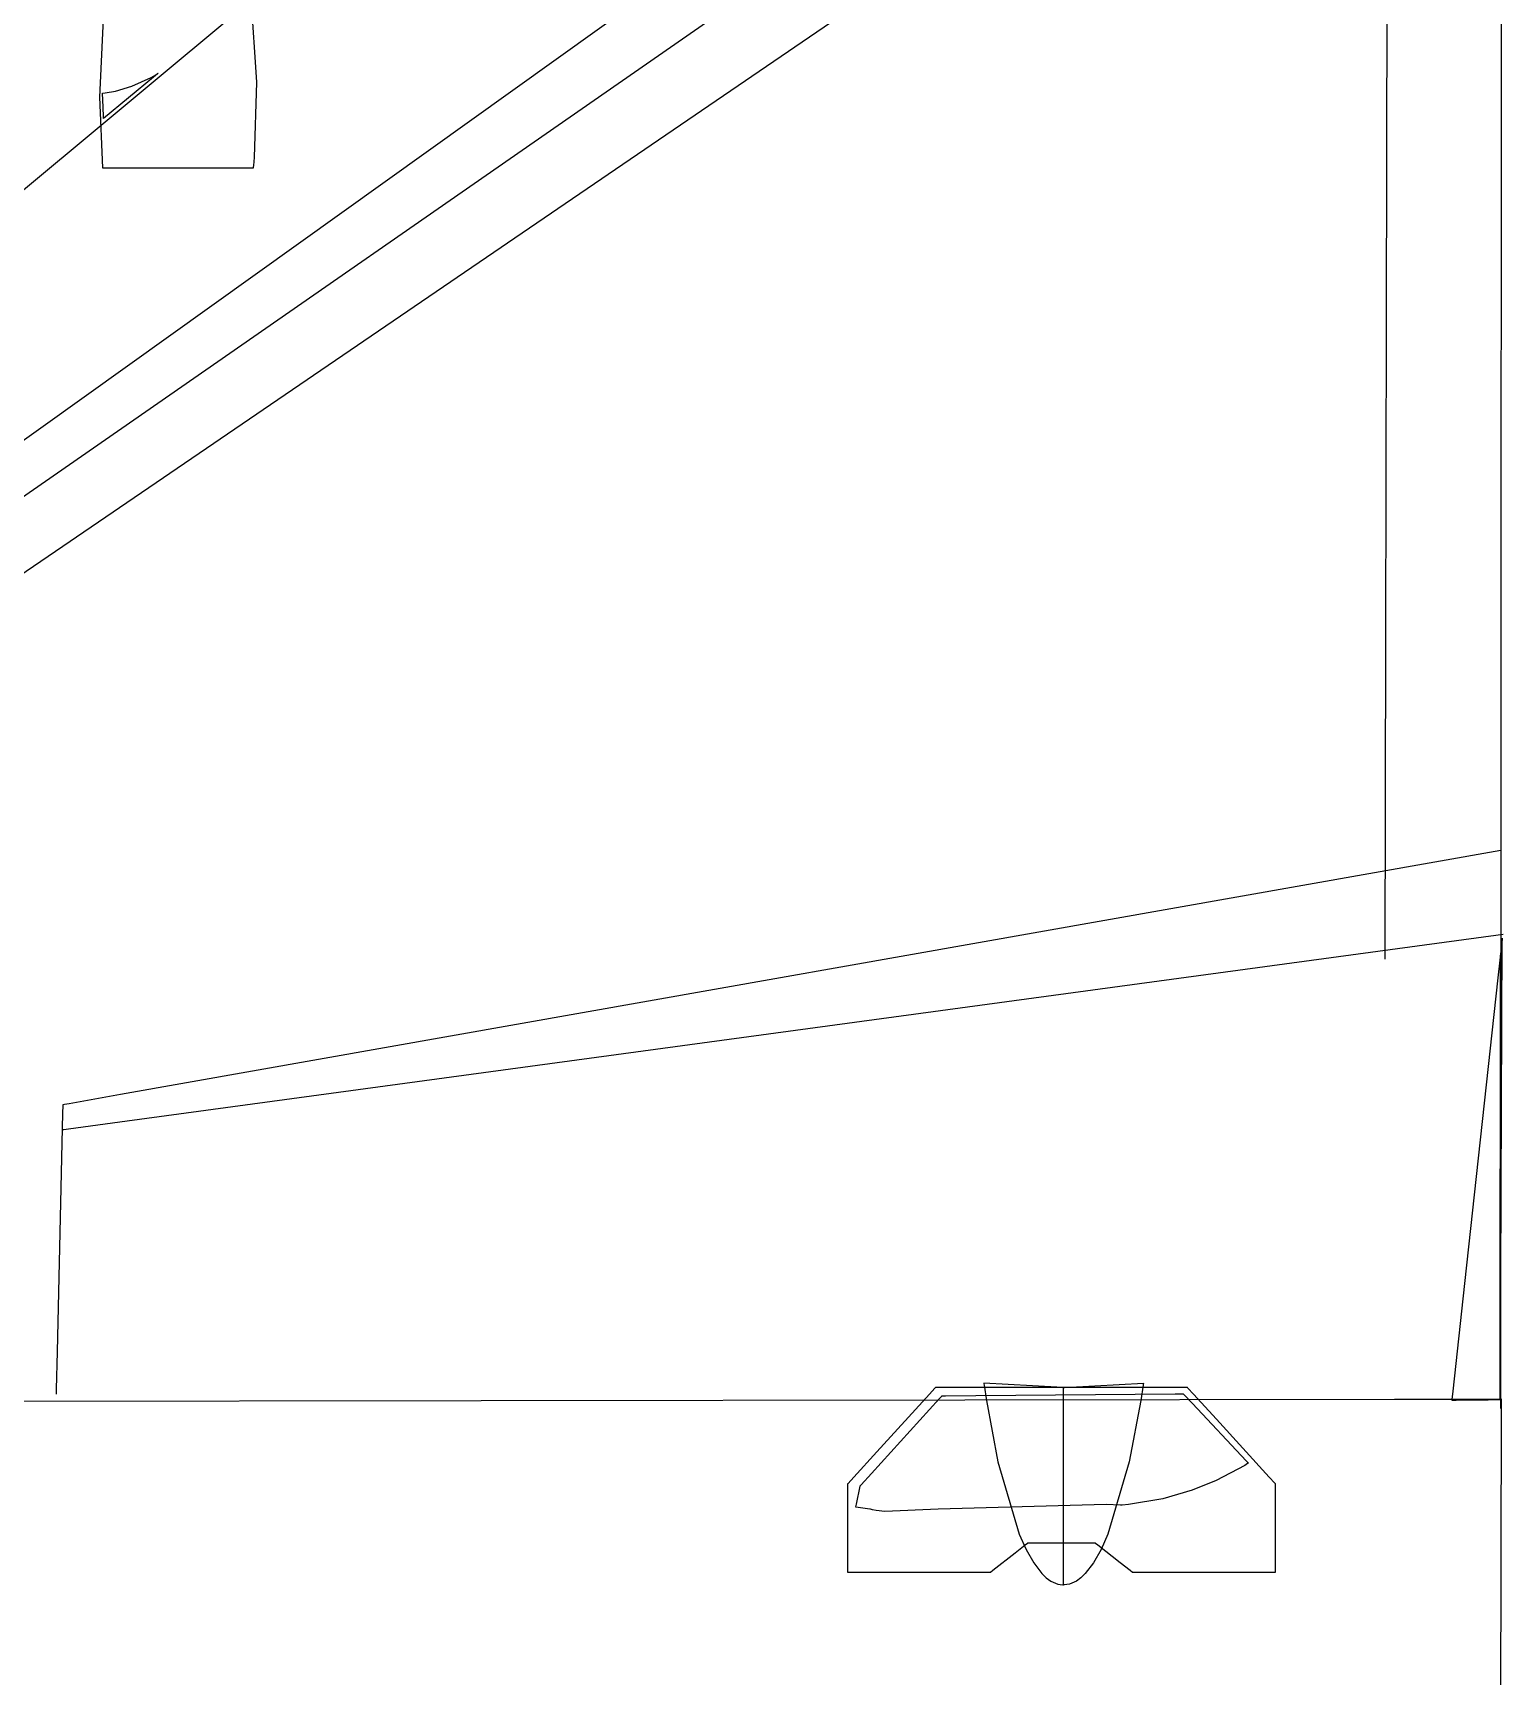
# Model space of a CAD drawing. Extents: x 0.4 to 20.4, y 0.5 to 29.7.
# Drawn here: x 3.33 to 8.2, y 7.11 to 12.54 of the extents above; entities that cross this region are included whole.
import ezdxf

# ---------------------------------------------------------------- set-up
doc = ezdxf.new("R2010")
doc.units = 0

msp = doc.modelspace()

# ---------------------------------------------------------------- linework, layer by layer
at = {"layer": 'Layer 1', "color": 7, "linetype": 'CONTINUOUS'}
for p, q in [((8.19319, 15.963889), (8.188594, 7.99083)), ((6.224377, 14.457816), (2.839829, 11.636237)), ((7.815432, 14.275911), (7.806043, 9.477051)), ((7.554741, 14.234348), (1.311271, 9.770389)), ((7.54689, 13.954373), (1.280106, 9.603444)), ((2.251318, 10.040031), (7.604758, 13.689211)), ((4.072791, 12.377794), (4.048004, 12.763679)), ((3.569931, 12.701805), (3.552487, 12.328426)), ((3.730918, 12.394658), (3.56587, 12.258169)), ((3.659915, 12.364606), (3.724144, 12.393952)), ((3.724144, 12.393952), (3.740797, 12.403872)), ((3.74471, 12.406064), (3.730918, 12.394658)), ((3.740797, 12.403872), (3.74496, 12.406531)), ((3.746053, 12.407174), (3.74471, 12.406064)), ((3.74496, 12.406531), (3.746, 12.407207)), ((3.746, 12.407207), (3.746261, 12.407377)), ((3.746365, 12.407433), (3.746053, 12.407174)), ((3.746261, 12.407377), (3.746391, 12.407462)), ((3.746429, 12.407485), (3.746365, 12.407433)), ((3.746391, 12.407462), (3.746423, 12.407483)), ((3.746423, 12.407483), (3.746431, 12.407488)), ((3.746435, 12.40749), (3.746429, 12.407485)), ((3.746431, 12.407488), (3.746437, 12.407492)), ((3.746436, 12.407491), (3.746435, 12.40749)), ((3.746437, 12.407492), (3.746436, 12.407492)), ((3.746436, 12.407492), (3.746436, 12.407491)), ((3.746437, 12.407492), (3.746437, 12.407492)), ((3.746437, 12.407492), (3.746437, 12.407492)), ((3.746437, 12.407492), (3.746437, 12.407492)), ((3.562437, 12.341491), (3.562437, 12.341492)), ((3.562437, 12.341492), (3.562437, 12.341492)), ((3.562437, 12.341492), (3.562437, 12.341492)), ((3.562437, 12.341492), (3.562437, 12.341492)), ((3.562437, 12.341492), (3.562437, 12.341492)), ((3.562437, 12.341492), (3.562437, 12.341492)), ((3.562437, 12.341492), (3.562437, 12.341492)), ((3.562437, 12.341492), (3.562437, 12.341492)), ((3.562437, 12.341492), (3.562437, 12.341492)), ((3.562437, 12.341492), (3.562437, 12.341492)), ((3.562437, 12.341492), (3.562438, 12.341492)), ((3.562437, 12.341484), (3.562437, 12.341491)), ((3.562441, 12.341385), (3.562437, 12.341484)), ((3.562438, 12.341492), (3.562441, 12.341492)), ((3.562441, 12.341492), (3.562474, 12.341495)), ((3.562502, 12.339893), (3.562441, 12.341385)), ((3.562474, 12.341495), (3.562638, 12.341508)), ((3.563302, 12.320476), (3.562502, 12.339893)), ((3.562638, 12.341508), (3.56335, 12.341569)), ((3.56335, 12.341569), (3.571022, 12.342436)), ((3.571022, 12.342436), (3.605991, 12.348774)), ((3.605991, 12.348774), (3.659915, 12.364606)), ((4.065065, 12.128494), (4.072791, 12.377794)), ((3.552487, 12.328426), (3.562437, 12.095004)), ((3.565575, 12.265329), (3.563302, 12.320476)), ((3.565837, 12.258966), (3.565575, 12.265329)), ((3.565862, 12.258346), (3.565837, 12.258966)), ((3.565868, 12.258202), (3.565862, 12.258346)), ((3.565869, 12.258173), (3.565868, 12.258202)), ((3.56587, 12.25817), (3.565869, 12.258173)), ((3.56587, 12.258169), (3.56587, 12.25817)), ((3.56587, 12.258169), (3.56587, 12.258169)), ((3.56587, 12.258169), (3.56587, 12.258169)), ((3.56587, 12.258169), (3.56587, 12.258169)), ((3.56587, 12.258169), (3.56587, 12.258169)), ((3.56587, 12.258169), (3.56587, 12.258169)), ((4.063094, 12.102548), (4.065065, 12.128494)), ((3.562437, 12.095004), (3.562437, 12.095004)), ((3.562437, 12.095004), (3.562437, 12.095004)), ((3.562437, 12.095004), (3.562437, 12.095004)), ((3.562437, 12.095004), (3.562437, 12.095004)), ((3.562437, 12.095004), (3.562437, 12.095004)), ((3.562437, 12.095004), (3.562437, 12.095004)), ((3.562437, 12.095004), (3.562439, 12.095004)), ((3.562439, 12.095004), (3.562446, 12.095004)), ((3.562446, 12.095004), (3.562524, 12.095004)), ((3.562524, 12.095004), (3.562912, 12.095004)), ((3.562912, 12.095004), (3.564591, 12.095004)), ((3.564591, 12.095004), (3.582407, 12.095004)), ((3.582407, 12.095004), (4.062437, 12.095004)), ((4.062437, 12.095013), (4.06244, 12.095043)), ((4.062437, 12.095006), (4.062437, 12.095013)), ((4.062437, 12.095004), (4.062437, 12.095006)), ((4.062437, 12.095004), (4.062437, 12.095004)), ((4.062437, 12.095004), (4.062437, 12.095004)), ((4.062437, 12.095004), (4.062437, 12.095004)), ((4.062437, 12.095004), (4.062437, 12.095004)), ((4.06244, 12.095043), (4.062451, 12.09516)), ((4.062451, 12.09516), (4.062565, 12.096411)), ((4.062565, 12.096411), (4.063094, 12.102548)), ((3.622081, 9.030253), (8.190263, 9.837838)), ((3.620455, 8.939167), (8.197429, 9.560106)), ((8.19278, 9.531782), (8.180052, 9.4151)), ((8.188227, 8.151381), (8.194374, 9.546389)), ((8.19402, 9.543144), (8.19278, 9.531782)), ((8.194308, 9.545789), (8.19402, 9.543144)), ((8.194366, 9.546323), (8.194308, 9.545789)), ((8.194372, 9.546373), (8.194366, 9.546323)), ((8.194373, 9.546385), (8.194372, 9.546373)), ((8.194374, 9.546389), (8.194373, 9.546388)), ((8.194373, 9.546388), (8.194373, 9.546385)), ((8.194374, 9.546389), (8.194374, 9.546389)), ((8.194374, 9.546389), (8.194374, 9.546389)), ((8.194374, 9.546389), (8.194374, 9.546389)), ((8.187642, 8.078951), (8.188594, 9.49083)), ((8.188577, 9.466153), (8.188449, 9.276369)), ((8.18859, 9.485305), (8.188577, 9.466153)), ((8.188593, 9.489803), (8.18859, 9.485305)), ((8.188594, 9.490716), (8.188593, 9.489803)), ((8.188594, 9.49083), (8.188594, 9.49083)), ((8.188594, 9.49083), (8.188594, 9.49083)), ((8.188594, 9.49083), (8.188594, 9.49083)), ((8.188594, 9.49083), (8.188594, 9.49083)), ((8.188594, 9.49083), (8.188594, 9.490829)), ((8.188594, 9.490829), (8.188594, 9.490823)), ((8.188594, 9.490823), (8.188594, 9.490802)), ((8.188594, 9.490802), (8.188594, 9.490716)), ((8.180052, 9.4151), (8.069747, 8.403941)), ((8.188449, 9.276369), (8.187632, 8.064643)), ((3.452539, 9.000281), (3.622081, 9.030253)), ((3.431393, 8.967713), (3.431966, 8.993215)), ((3.431966, 8.993215), (3.432043, 8.996656)), ((3.432043, 8.996656), (3.432043, 8.996657)), ((3.432043, 8.996657), (3.432043, 8.996657)), ((3.432043, 8.996657), (3.432043, 8.996657)), ((3.432043, 8.996657), (3.432043, 8.996657)), ((3.432043, 8.996657), (3.432043, 8.996657)), ((3.432043, 8.996657), (3.432043, 8.996657)), ((3.432043, 8.996657), (3.432043, 8.996657)), ((3.432043, 8.996657), (3.432043, 8.996657)), ((3.432043, 8.996657), (3.432044, 8.996657)), ((3.432044, 8.996657), (3.432048, 8.996658)), ((3.432048, 8.996658), (3.432066, 8.996661)), ((3.432066, 8.996661), (3.432135, 8.996673)), ((3.432135, 8.996673), (3.432878, 8.996805)), ((3.432878, 8.996805), (3.436566, 8.997457)), ((3.436566, 8.997457), (3.452539, 9.000281)), ((3.413682, 8.178269), (3.431393, 8.967713)), ((3.434576, 8.913949), (3.450582, 8.916121)), ((3.450582, 8.916121), (3.620455, 8.939167)), ((3.430043, 8.913334), (3.430043, 8.913334)), ((3.430043, 8.913334), (3.430043, 8.913334)), ((3.430043, 8.913334), (3.430043, 8.913334)), ((3.430043, 8.913334), (3.430043, 8.913334)), ((3.430043, 8.913334), (3.430044, 8.913334)), ((3.430044, 8.913334), (3.430049, 8.913335)), ((3.430049, 8.913335), (3.430066, 8.913337)), ((3.430066, 8.913337), (3.430136, 8.913347)), ((3.430136, 8.913347), (3.43088, 8.913448)), ((3.43088, 8.913448), (3.434576, 8.913949)), ((8.069747, 8.403941), (8.030911, 8.04793)), ((3.410908, 8.054624), (3.413682, 8.178269)), ((8.187713, 8.034813), (8.188227, 8.151381)), ((3.410628, 8.042147), (3.410908, 8.054624)), ((6.317335, 8.058038), (6.298943, 8.037894)), ((6.319001, 8.059862), (6.317335, 8.058038)), ((6.31934, 8.060233), (6.319001, 8.059862)), ((6.319371, 8.060268), (6.31934, 8.060233)), ((6.319379, 8.060277), (6.319371, 8.060268)), ((6.319381, 8.060279), (6.319379, 8.060277)), ((6.319381, 8.060279), (6.319381, 8.060279)), ((6.319381, 8.060279), (6.319381, 8.060279)), ((6.319381, 8.060279), (6.319381, 8.060279)), ((7.091833, 8.060279), (6.319381, 8.060279)), ((6.479098, 8.074169), (6.479098, 8.074169)), ((6.479098, 8.074169), (6.479098, 8.074169)), ((6.479098, 8.074169), (6.479098, 8.074169)), ((6.479098, 8.074169), (6.479098, 8.074168)), ((6.720308, 8.061473), (6.479098, 8.074169)), ((6.479098, 8.074168), (6.479098, 8.074167)), ((6.479098, 8.074167), (6.479099, 8.074162)), ((6.479099, 8.074162), (6.479102, 8.07414)), ((6.479102, 8.07414), (6.479131, 8.073907)), ((6.479131, 8.073907), (6.479279, 8.072753)), ((6.479279, 8.072753), (6.479929, 8.067795)), ((6.479929, 8.067795), (6.487321, 8.016878)), ((6.740464, 8.060412), (6.720308, 8.061473)), ((6.742427, 8.060309), (6.740464, 8.060412)), ((6.742884, 8.060285), (6.742427, 8.060309)), ((6.742976, 8.06028), (6.742884, 8.060285)), ((6.742985, 8.060279), (6.742976, 8.06028)), ((6.742987, 8.060279), (6.742985, 8.060279)), ((6.742988, 8.060279), (6.742987, 8.060279)), ((6.742988, 8.060278), (6.742988, 8.060279)), ((6.742988, 8.060279), (6.742988, 8.060279)), ((6.742988, 8.060279), (6.742988, 8.060279)), ((6.742988, 8.060279), (6.742988, 8.060279)), ((6.742988, 8.060279), (6.742988, 8.060279)), ((6.742988, 8.060279), (6.742988, 8.060279)), ((6.742988, 8.060279), (6.742988, 8.060279)), ((6.742988, 8.060279), (6.742988, 8.060279)), ((6.742988, 8.060278), (6.742988, 8.060279)), ((6.742988, 8.060279), (6.742988, 8.060279)), ((6.742988, 8.060279), (6.742988, 8.060279)), ((6.742988, 8.060279), (6.742988, 8.060279)), ((6.742988, 8.060279), (6.742988, 8.060279)), ((6.742988, 8.060279), (6.742988, 8.060279)), ((6.742988, 8.060279), (6.742988, 8.060279)), ((6.742988, 8.060279), (6.742988, 8.060279)), ((6.742988, 8.060279), (6.742988, 8.060279)), ((6.742988, 8.060279), (6.742991, 8.060279)), ((6.742988, 8.060274), (6.742988, 8.060278)), ((6.742988, 8.060274), (6.742988, 8.060278)), ((6.742988, 8.060221), (6.742988, 8.060274)), ((6.742988, 8.060221), (6.742988, 8.060274)), ((6.742988, 8.059443), (6.742988, 8.060221)), ((6.742988, 8.059443), (6.742988, 8.060221)), ((6.742988, 8.047757), (6.742988, 8.059443)), ((6.742988, 8.047757), (6.742988, 8.059443)), ((6.742988, 7.895653), (6.742988, 8.047757)), ((6.742988, 7.895653), (6.742988, 8.047757)), ((6.742991, 8.060279), (6.742999, 8.06028)), ((6.742999, 8.06028), (6.743092, 8.060285)), ((6.743092, 8.060285), (6.743549, 8.060309)), ((6.743549, 8.060309), (6.745512, 8.060412)), ((6.745512, 8.060412), (6.765667, 8.061473)), ((6.765667, 8.061473), (7.006878, 8.074169)), ((7.006046, 8.067795), (6.998655, 8.016878)), ((7.006697, 8.072753), (7.006046, 8.067795)), ((7.006844, 8.073907), (7.006697, 8.072753)), ((7.006874, 8.07414), (7.006844, 8.073907)), ((7.006877, 8.074162), (7.006874, 8.07414)), ((7.006878, 8.074169), (7.006877, 8.074168)), ((7.006877, 8.074168), (7.006877, 8.074167)), ((7.006877, 8.074167), (7.006877, 8.074162)), ((7.006878, 8.074169), (7.006878, 8.074169)), ((7.006878, 8.074169), (7.006878, 8.074169)), ((7.006878, 8.074169), (7.006878, 8.074169)), ((7.145983, 8.060279), (7.091833, 8.060279)), ((7.151213, 8.060279), (7.145983, 8.060279)), ((7.152428, 8.060279), (7.151213, 8.060279)), ((7.152674, 8.060279), (7.152428, 8.060279)), ((7.152697, 8.060279), (7.152674, 8.060279)), ((7.152702, 8.060279), (7.152697, 8.060279)), ((7.152704, 8.060279), (7.152702, 8.060279)), ((7.152717, 8.060265), (7.152704, 8.060279)), ((7.152704, 8.060279), (7.152704, 8.060279)), ((7.152704, 8.060279), (7.152704, 8.060279)), ((7.152704, 8.060279), (7.152704, 8.060279)), ((7.152704, 8.060279), (7.152704, 8.060279)), ((7.152704, 8.060279), (7.152704, 8.060279)), ((7.152983, 8.059974), (7.152717, 8.060265)), ((7.154507, 8.058305), (7.152983, 8.059974)), ((7.17242, 8.038686), (7.154507, 8.058305)), ((8.030911, 8.04793), (8.027926, 8.020571)), ((8.187632, 8.064643), (8.187605, 8.0255)), ((8.187606, 8.026551), (8.187642, 8.078951)), ((2.594282, 8.014284), (6.415618, 8.019775)), ((3.410547, 8.038565), (3.410548, 8.038621)), ((3.410547, 8.038551), (3.410547, 8.038565)), ((3.410547, 8.038548), (3.410547, 8.038551)), ((3.410547, 8.038547), (3.410547, 8.038548)), ((3.410547, 8.038547), (3.410547, 8.038547)), ((3.410547, 8.038547), (3.410547, 8.038547)), ((3.410547, 8.038547), (3.410547, 8.038547)), ((3.410547, 8.038547), (3.410547, 8.038547)), ((3.410548, 8.038621), (3.410562, 8.039216)), ((3.410562, 8.039216), (3.410628, 8.042147)), ((6.107351, 7.775749), (6.331233, 8.022595)), ((6.298943, 8.037894), (6.125212, 7.847617)), ((6.331233, 8.022595), (6.339622, 8.031845)), ((6.339622, 8.031845), (6.340179, 8.032458)), ((6.340179, 8.032458), (6.340214, 8.032497)), ((6.340214, 8.032497), (6.340216, 8.032499)), ((6.340216, 8.032499), (6.340216, 8.0325)), ((6.340216, 8.0325), (6.340216, 8.0325)), ((6.340216, 8.0325), (6.340216, 8.0325)), ((6.340216, 8.0325), (6.340216, 8.0325)), ((6.340216, 8.0325), (6.340217, 8.0325)), ((6.340217, 8.0325), (6.34022, 8.0325)), ((6.34022, 8.0325), (6.340231, 8.0325)), ((6.340231, 8.0325), (6.340277, 8.0325)), ((6.340277, 8.0325), (6.340462, 8.032502)), ((6.340462, 8.032502), (6.342419, 8.032519)), ((6.342419, 8.032519), (6.351912, 8.032601)), ((6.351912, 8.032601), (6.452175, 8.033473)), ((6.415618, 8.019775), (7.837682, 8.021819)), ((6.452175, 8.033473), (7.112325, 8.039214)), ((6.487321, 8.016878), (6.525589, 7.814086)), ((6.998655, 8.016878), (6.960387, 7.814086)), ((7.112325, 8.039214), (7.137064, 8.039429)), ((7.137064, 8.039429), (7.138704, 8.039444)), ((7.138704, 8.039444), (7.138808, 8.039444)), ((7.138808, 8.039444), (7.138814, 8.039444)), ((7.138814, 8.039444), (7.138815, 8.039444)), ((7.138815, 8.039444), (7.138815, 8.039444)), ((7.138815, 8.039444), (7.138815, 8.039444)), ((7.138815, 8.039444), (7.138815, 8.039444)), ((7.138815, 8.039444), (7.138815, 8.039444)), ((7.138815, 8.039444), (7.138815, 8.039443)), ((7.138815, 8.039443), (7.138818, 8.03944)), ((7.138818, 8.03944), (7.138831, 8.039427)), ((7.138831, 8.039427), (7.138881, 8.039374)), ((7.138881, 8.039374), (7.139408, 8.038812)), ((7.139408, 8.038812), (7.141968, 8.036088)), ((7.141968, 8.036088), (7.168997, 8.007317)), ((7.168997, 8.007317), (7.346965, 7.81788)), ((7.248707, 7.955132), (7.17242, 8.038686)), ((7.837682, 8.021819), (8.159206, 8.022281)), ((8.027713, 8.018622), (8.027712, 8.018612)), ((8.027712, 8.018612), (8.027712, 8.01861)), ((8.027712, 8.01861), (8.027712, 8.01861)), ((8.027712, 8.01861), (8.027712, 8.01861)), ((8.027712, 8.01861), (8.027712, 8.01861)), ((8.027712, 8.01861), (8.027712, 8.01861)), ((8.027712, 8.01861), (8.027712, 8.01861)), ((8.027712, 8.01861), (8.027712, 8.01861)), ((8.027712, 8.01861), (8.027712, 8.01861)), ((8.027712, 8.01861), (8.027713, 8.01861)), ((8.027727, 8.018746), (8.027713, 8.018622)), ((8.027713, 8.01861), (8.027714, 8.01861)), ((8.027714, 8.01861), (8.027719, 8.01861)), ((8.027719, 8.01861), (8.027775, 8.01861)), ((8.027926, 8.020571), (8.027727, 8.018746)), ((8.027775, 8.01861), (8.028052, 8.018613)), ((8.028052, 8.018613), (8.029242, 8.018625)), ((8.029242, 8.018625), (8.041459, 8.018748)), ((8.041459, 8.018748), (8.147315, 8.019811)), ((8.147315, 8.019811), (8.184581, 8.020185)), ((8.159206, 8.022281), (8.186084, 8.022319)), ((8.184581, 8.020185), (8.187444, 8.020214)), ((8.186084, 8.022319), (8.190676, 8.022326)), ((8.187444, 8.020214), (8.187635, 8.020216)), ((8.187605, 8.0255), (8.187602, 8.020217)), ((8.187602, 8.020474), (8.187603, 8.021614)), ((8.187602, 8.020245), (8.187602, 8.020474)), ((8.187602, 8.020223), (8.187602, 8.020245)), ((8.187602, 8.020218), (8.187602, 8.020223)), ((8.187602, 8.020217), (8.187602, 8.020218)), ((8.187602, 8.020217), (8.187602, 8.020216)), ((8.187602, 8.020216), (8.187602, 8.020217)), ((8.187602, 8.020216), (8.187602, 8.020216)), ((8.187602, 8.020216), (8.187602, 8.020216)), ((8.187602, 8.020216), (8.187602, 8.020216)), ((8.187602, 8.020216), (8.187602, 8.020216)), ((8.187602, 8.020216), (8.187602, 8.020216)), ((8.187602, 8.020216), (8.187602, 8.020216)), ((8.187602, 8.020216), (8.187602, 8.020216)), ((8.187603, 8.021614), (8.187606, 8.026551)), ((8.187635, 8.020216), (8.187648, 8.020216)), ((8.187648, 8.020216), (8.187649, 8.020216)), ((8.187649, 8.020283), (8.187652, 8.020817)), ((8.187649, 8.020233), (8.187649, 8.020283)), ((8.187649, 8.02022), (8.187649, 8.020233)), ((8.187649, 8.020217), (8.187649, 8.02022)), ((8.187649, 8.020216), (8.187649, 8.020217)), ((8.187649, 8.020216), (8.187649, 8.020216)), ((8.187649, 8.020216), (8.187649, 8.020216)), ((8.187649, 8.020216), (8.187649, 8.020216)), ((8.187649, 8.020216), (8.187649, 8.020216)), ((8.187649, 8.020216), (8.187649, 8.020216)), ((8.187649, 8.020216), (8.187649, 8.020216)), ((8.187649, 8.020216), (8.187649, 8.020216)), ((8.187652, 8.020817), (8.187663, 8.02346)), ((8.187663, 8.02346), (8.187713, 8.034813)), ((8.190676, 8.022326), (8.190877, 8.022326)), ((8.190844, 8.008887), (8.190731, 7.962555)), ((8.190871, 8.019829), (8.190844, 8.008887)), ((8.190877, 8.022052), (8.190871, 8.019829)), ((8.190877, 8.022326), (8.190878, 8.022326)), ((8.190878, 8.022323), (8.190877, 8.02231)), ((8.190877, 8.02231), (8.190877, 8.022259)), ((8.190877, 8.022259), (8.190877, 8.022052)), ((8.190878, 8.022326), (8.190878, 8.022323)), ((7.423071, 7.764162), (7.248707, 7.955132)), ((8.190731, 7.962555), (8.189632, 7.515936)), ((6.742988, 7.463601), (6.742988, 7.895653)), ((6.742988, 7.463601), (6.742988, 7.895653)), ((6.125212, 7.847617), (6.048279, 7.763356)), ((6.073348, 7.738259), (6.107351, 7.775749)), ((6.525589, 7.814086), (6.596201, 7.575639)), ((6.960387, 7.814086), (6.889775, 7.575639)), ((7.342623, 7.80271), (7.247609, 7.752254)), ((7.351573, 7.808542), (7.342623, 7.80271)), ((7.346965, 7.81788), (7.353634, 7.810781)), ((7.353639, 7.809953), (7.351573, 7.808542)), ((7.353634, 7.810781), (7.354076, 7.810311)), ((7.354054, 7.810243), (7.353639, 7.809953)), ((7.354093, 7.81027), (7.354054, 7.810243)), ((7.354076, 7.810311), (7.354104, 7.810281)), ((7.354103, 7.810277), (7.354093, 7.81027)), ((7.354105, 7.810279), (7.354103, 7.810277)), ((7.354104, 7.810281), (7.354106, 7.810279)), ((7.354106, 7.810279), (7.354105, 7.810279)), ((7.354106, 7.810279), (7.354106, 7.810279)), ((7.354106, 7.810279), (7.354106, 7.810279)), ((7.354106, 7.810279), (7.354106, 7.810279)), ((7.354106, 7.810279), (7.354106, 7.810279)), ((7.354106, 7.810279), (7.354106, 7.810279)), ((6.027761, 7.740884), (6.027712, 7.74083)), ((6.027712, 7.74083), (6.027712, 7.74083)), ((6.027712, 7.74083), (6.027712, 7.74083)), ((6.027712, 7.74083), (6.027712, 7.74083)), ((6.027712, 7.74083), (6.027712, 7.74083)), ((6.027712, 7.74083), (6.027712, 7.74083)), ((6.027712, 7.74083), (6.027712, 7.74083)), ((6.027712, 7.74083), (6.027712, 7.740828)), ((6.027712, 7.740828), (6.027712, 7.74082)), ((6.027712, 7.74082), (6.027712, 7.740788)), ((6.027712, 7.740788), (6.027712, 7.740449)), ((6.027712, 7.740449), (6.027712, 7.738783)), ((6.027712, 7.738783), (6.027712, 7.720389)), ((6.027712, 7.720389), (6.027712, 7.546657)), ((6.028113, 7.741269), (6.027761, 7.740884)), ((6.029803, 7.74312), (6.028113, 7.741269)), ((6.048279, 7.763356), (6.029803, 7.74312)), ((6.057439, 7.674173), (6.069381, 7.733885)), ((6.069381, 7.733885), (6.069381, 7.733885)), ((6.069381, 7.733885), (6.069382, 7.733885)), ((6.069382, 7.733886), (6.069383, 7.733887)), ((6.069382, 7.733885), (6.069382, 7.733886)), ((6.069383, 7.733887), (6.069386, 7.733891)), ((6.069386, 7.733891), (6.069402, 7.733908)), ((6.069402, 7.733908), (6.069465, 7.733977)), ((6.069465, 7.733977), (6.070129, 7.734709)), ((6.070129, 7.734709), (6.073348, 7.738259)), ((7.168426, 7.720691), (7.071056, 7.692479)), ((7.247609, 7.752254), (7.168426, 7.720691)), ((7.442022, 7.743406), (7.423071, 7.764162)), ((7.443852, 7.741402), (7.442022, 7.743406)), ((7.444277, 7.740936), (7.443852, 7.741402)), ((7.444363, 7.740842), (7.444277, 7.740936)), ((7.444371, 7.740833), (7.444363, 7.740842)), ((7.444373, 7.740831), (7.444371, 7.740833)), ((7.444373, 7.74083), (7.444373, 7.740831)), ((7.444374, 7.74083), (7.444373, 7.74083)), ((7.444374, 7.740783), (7.444374, 7.74083)), ((7.444374, 7.74083), (7.444374, 7.74083)), ((7.444374, 7.74083), (7.444374, 7.74083)), ((7.444374, 7.74083), (7.444374, 7.74083)), ((7.444374, 7.74083), (7.444374, 7.74083)), ((7.444374, 7.740433), (7.444374, 7.740783)), ((7.444374, 7.738746), (7.444374, 7.740433)), ((7.444374, 7.720282), (7.444374, 7.738746)), ((7.444374, 7.643364), (7.444374, 7.720282)), ((6.055492, 7.664438), (6.055493, 7.664442)), ((6.055492, 7.664437), (6.055492, 7.664438)), ((6.055495, 7.664436), (6.055492, 7.664437)), ((6.055492, 7.664437), (6.055492, 7.664437)), ((6.055492, 7.664437), (6.055492, 7.664437)), ((6.055492, 7.664437), (6.055492, 7.664437)), ((6.055492, 7.664437), (6.055492, 7.664437)), ((6.055492, 7.664437), (6.055492, 7.664437)), ((6.055492, 7.664437), (6.055492, 7.664437)), ((6.055493, 7.664442), (6.055496, 7.664458)), ((6.055575, 7.664425), (6.055495, 7.664436)), ((6.055496, 7.664458), (6.05553, 7.664628)), ((6.05553, 7.664628), (6.055695, 7.665454)), ((6.056872, 7.664239), (6.055575, 7.664425)), ((6.055695, 7.665454), (6.057439, 7.674173)), ((6.063301, 7.663321), (6.056872, 7.664239)), ((6.883424, 7.673382), (6.327571, 7.657985)), ((6.931398, 7.671605), (6.883424, 7.673382)), ((6.936146, 7.671429), (6.931398, 7.671605)), ((6.93722, 7.671389), (6.936146, 7.671429)), ((6.957701, 7.673299), (6.93722, 7.671389)), ((7.071056, 7.692479), (6.957701, 7.673299)), ((6.101736, 7.65783), (6.063301, 7.663321)), ((6.10365, 7.657557), (6.101736, 7.65783)), ((6.104056, 7.657499), (6.10365, 7.657557)), ((6.104094, 7.657493), (6.104056, 7.657499)), ((6.11098, 7.655271), (6.104094, 7.657493)), ((6.122301, 7.652968), (6.11098, 7.655271)), ((6.151872, 7.650265), (6.122301, 7.652968)), ((6.327571, 7.657985), (6.151872, 7.650265)), ((7.444374, 7.469619), (7.444374, 7.643364)), ((6.596201, 7.575639), (6.619052, 7.524372)), ((6.889775, 7.575639), (6.866923, 7.524372)), ((6.027712, 7.546657), (6.027712, 7.469725)), ((6.508694, 7.455977), (6.583147, 7.513892)), ((6.583147, 7.513892), (6.616114, 7.539536)), ((6.616114, 7.539536), (6.62403, 7.545693)), ((6.619052, 7.524372), (6.644022, 7.480154)), ((6.62403, 7.545693), (6.624754, 7.546256)), ((6.624754, 7.546256), (6.624904, 7.546373)), ((6.624904, 7.546373), (6.624925, 7.546389)), ((6.624925, 7.546389), (6.624925, 7.546389)), ((6.624925, 7.546389), (6.624925, 7.546389)), ((6.624925, 7.546389), (6.624925, 7.546389)), ((6.624925, 7.546389), (6.624925, 7.546389)), ((6.624925, 7.546389), (6.624925, 7.546389)), ((6.624925, 7.546389), (6.624925, 7.546389)), ((6.624925, 7.546389), (6.624926, 7.546389)), ((6.624926, 7.546389), (6.624929, 7.546389)), ((6.624929, 7.546389), (6.624941, 7.546389)), ((6.624941, 7.546389), (6.62507, 7.546389)), ((6.62507, 7.546389), (6.625706, 7.546389)), ((6.625706, 7.546389), (6.632715, 7.546389)), ((6.632715, 7.546389), (6.846741, 7.546389)), ((6.866923, 7.524372), (6.841954, 7.480154)), ((6.846741, 7.546389), (6.847141, 7.546389)), ((6.847141, 7.546389), (6.847161, 7.546389)), ((6.847161, 7.546389), (6.847161, 7.546389)), ((6.847161, 7.546389), (6.847161, 7.546389)), ((6.847161, 7.546389), (6.847161, 7.546389)), ((6.847161, 7.546389), (6.847161, 7.546389)), ((6.847161, 7.546389), (6.847161, 7.546389)), ((6.847161, 7.546389), (6.847161, 7.546389)), ((6.847161, 7.546389), (6.847162, 7.546389)), ((6.847162, 7.546389), (6.847165, 7.546386)), ((6.847165, 7.546386), (6.847179, 7.546375)), ((6.847179, 7.546375), (6.847325, 7.546262)), ((6.847325, 7.546262), (6.84804, 7.545706)), ((6.84804, 7.545706), (6.855926, 7.539571)), ((6.855926, 7.539571), (6.930381, 7.481654)), ((8.189632, 7.515936), (8.186155, 6.102322)), ((6.027712, 7.469725), (6.027712, 7.451251)), ((6.027712, 7.451251), (6.027712, 7.449561)), ((6.027712, 7.449561), (6.027712, 7.449209)), ((6.027712, 7.449209), (6.027712, 7.449161)), ((6.027712, 7.449161), (6.027712, 7.449161)), ((6.027712, 7.449161), (6.027712, 7.449161)), ((6.027712, 7.449161), (6.027712, 7.449161)), ((6.027712, 7.449161), (6.027712, 7.449161)), ((6.027712, 7.449161), (6.027712, 7.449161)), ((6.027712, 7.449161), (6.027713, 7.449161)), ((6.027713, 7.449161), (6.027716, 7.449161)), ((6.027716, 7.449161), (6.027729, 7.449161)), ((6.027729, 7.449161), (6.02778, 7.449161)), ((6.02778, 7.449161), (6.02833, 7.449161)), ((6.02833, 7.449161), (6.031028, 7.449161)), ((6.031028, 7.449161), (6.06081, 7.449161)), ((6.06081, 7.449161), (6.342091, 7.449161)), ((6.342091, 7.449161), (6.466642, 7.449161)), ((6.466642, 7.449161), (6.496551, 7.449161)), ((6.496551, 7.449161), (6.499285, 7.449161)), ((6.499285, 7.449161), (6.499854, 7.449161)), ((6.499854, 7.449161), (6.499932, 7.449161)), ((6.499932, 7.449161), (6.499933, 7.449161)), ((6.499933, 7.449161), (6.499934, 7.449162)), ((6.499933, 7.449161), (6.499933, 7.449161)), ((6.499933, 7.449161), (6.499933, 7.449161)), ((6.499933, 7.449161), (6.499933, 7.449161)), ((6.499933, 7.449161), (6.499933, 7.449161)), ((6.499933, 7.449161), (6.499933, 7.449161)), ((6.499934, 7.449162), (6.499937, 7.449164)), ((6.499937, 7.449164), (6.499951, 7.449175)), ((6.499951, 7.449175), (6.500096, 7.449288)), ((6.500096, 7.449288), (6.500811, 7.449844)), ((6.500811, 7.449844), (6.508694, 7.455977)), ((6.644022, 7.480154), (6.671129, 7.44484)), ((6.742988, 7.413737), (6.742988, 7.463601)), ((6.742988, 7.413737), (6.742988, 7.463601)), ((6.841954, 7.480154), (6.814847, 7.44484)), ((6.930381, 7.481654), (6.963346, 7.456012)), ((6.963346, 7.456012), (6.971259, 7.449856)), ((6.971259, 7.449856), (6.971982, 7.449294)), ((6.971982, 7.449294), (6.972133, 7.449177)), ((6.972133, 7.449177), (6.972153, 7.449161)), ((6.972153, 7.449161), (6.972153, 7.449161)), ((6.972153, 7.449161), (6.972153, 7.449161)), ((6.972153, 7.449161), (6.972153, 7.449161)), ((6.972153, 7.449161), (6.972153, 7.449161)), ((6.972153, 7.449161), (6.972153, 7.449161)), ((6.972153, 7.449161), (6.972154, 7.449161)), ((6.972154, 7.449161), (6.972157, 7.449161)), ((6.972157, 7.449161), (6.97217, 7.449161)), ((6.97217, 7.449161), (6.972222, 7.449161)), ((6.972222, 7.449161), (6.972774, 7.449161)), ((6.972774, 7.449161), (6.975475, 7.449161)), ((6.975475, 7.449161), (7.005271, 7.449161)), ((7.005271, 7.449161), (7.286565, 7.449161)), ((7.286565, 7.449161), (7.411102, 7.449161)), ((7.411102, 7.449161), (7.440998, 7.449161)), ((7.440998, 7.449161), (7.443729, 7.449161)), ((7.443729, 7.449161), (7.444296, 7.449161)), ((7.444296, 7.449161), (7.444373, 7.449161)), ((7.444373, 7.449161), (7.444374, 7.449161)), ((7.444374, 7.451214), (7.444374, 7.469619)), ((7.444374, 7.449545), (7.444374, 7.451214)), ((7.444374, 7.449204), (7.444374, 7.449545)), ((7.444374, 7.449172), (7.444374, 7.449204)), ((7.444374, 7.449164), (7.444374, 7.449172)), ((7.444374, 7.449162), (7.444374, 7.449164)), ((7.444374, 7.449161), (7.444374, 7.449162)), ((7.444374, 7.449161), (7.444374, 7.449161)), ((7.444374, 7.449161), (7.444374, 7.449161)), ((7.444374, 7.449161), (7.444374, 7.449161)), ((7.444374, 7.449161), (7.444374, 7.449161)), ((6.671129, 7.44484), (6.68549, 7.431102)), ((6.68549, 7.431102), (6.700392, 7.420286)), ((6.700392, 7.420286), (6.708047, 7.416046)), ((6.708047, 7.416046), (6.715839, 7.412624)), ((6.715839, 7.412624), (6.723767, 7.410048)), ((6.723767, 7.410048), (6.731832, 7.408347)), ((6.731832, 7.408347), (6.740034, 7.407551)), ((6.740034, 7.407551), (6.742106, 7.407497)), ((6.742106, 7.407497), (6.742625, 7.407493)), ((6.742625, 7.407493), (6.742885, 7.407492)), ((6.742885, 7.407492), (6.74295, 7.407492)), ((6.74295, 7.407492), (6.742982, 7.407492)), ((6.742982, 7.407492), (6.742988, 7.407492)), ((6.742988, 7.40888), (6.742988, 7.413737)), ((6.742988, 7.40888), (6.742988, 7.413737)), ((6.742988, 7.407749), (6.742988, 7.40888)), ((6.742988, 7.407749), (6.742988, 7.40888)), ((6.742988, 7.40752), (6.742988, 7.407749)), ((6.742988, 7.40752), (6.742988, 7.407749)), ((6.742988, 7.407499), (6.742988, 7.40752)), ((6.742988, 7.407499), (6.742988, 7.40752)), ((6.742988, 7.407493), (6.742988, 7.407499)), ((6.742988, 7.407493), (6.742988, 7.407499)), ((6.742988, 7.407492), (6.742988, 7.407493)), ((6.742988, 7.407492), (6.742988, 7.407493)), ((6.742988, 7.407492), (6.742988, 7.407492)), ((6.742988, 7.407492), (6.742988, 7.407492)), ((6.742988, 7.407492), (6.742988, 7.407492)), ((6.742988, 7.407492), (6.742988, 7.407492)), ((6.742993, 7.407492), (6.742988, 7.407492)), ((6.742988, 7.407492), (6.742988, 7.407492)), ((6.742988, 7.407492), (6.742988, 7.407492)), ((6.742988, 7.407492), (6.742988, 7.407492)), ((6.742988, 7.407492), (6.742988, 7.407492)), ((6.743026, 7.407492), (6.742993, 7.407492)), ((6.743091, 7.407492), (6.743026, 7.407492)), ((6.743351, 7.407493), (6.743091, 7.407492)), ((6.74387, 7.407497), (6.743351, 7.407493)), ((6.745942, 7.407551), (6.74387, 7.407497)), ((6.754144, 7.408347), (6.745942, 7.407551)), ((6.762209, 7.410048), (6.754144, 7.408347)), ((6.770137, 7.412624), (6.762209, 7.410048)), ((6.777928, 7.416046), (6.770137, 7.412624)), ((6.785583, 7.420286), (6.777928, 7.416046)), ((6.800486, 7.431102), (6.785583, 7.420286)), ((6.814847, 7.44484), (6.800486, 7.431102))]:
    msp.add_line(p, q, dxfattribs=at)

doc.saveas('drawing.dxf')
